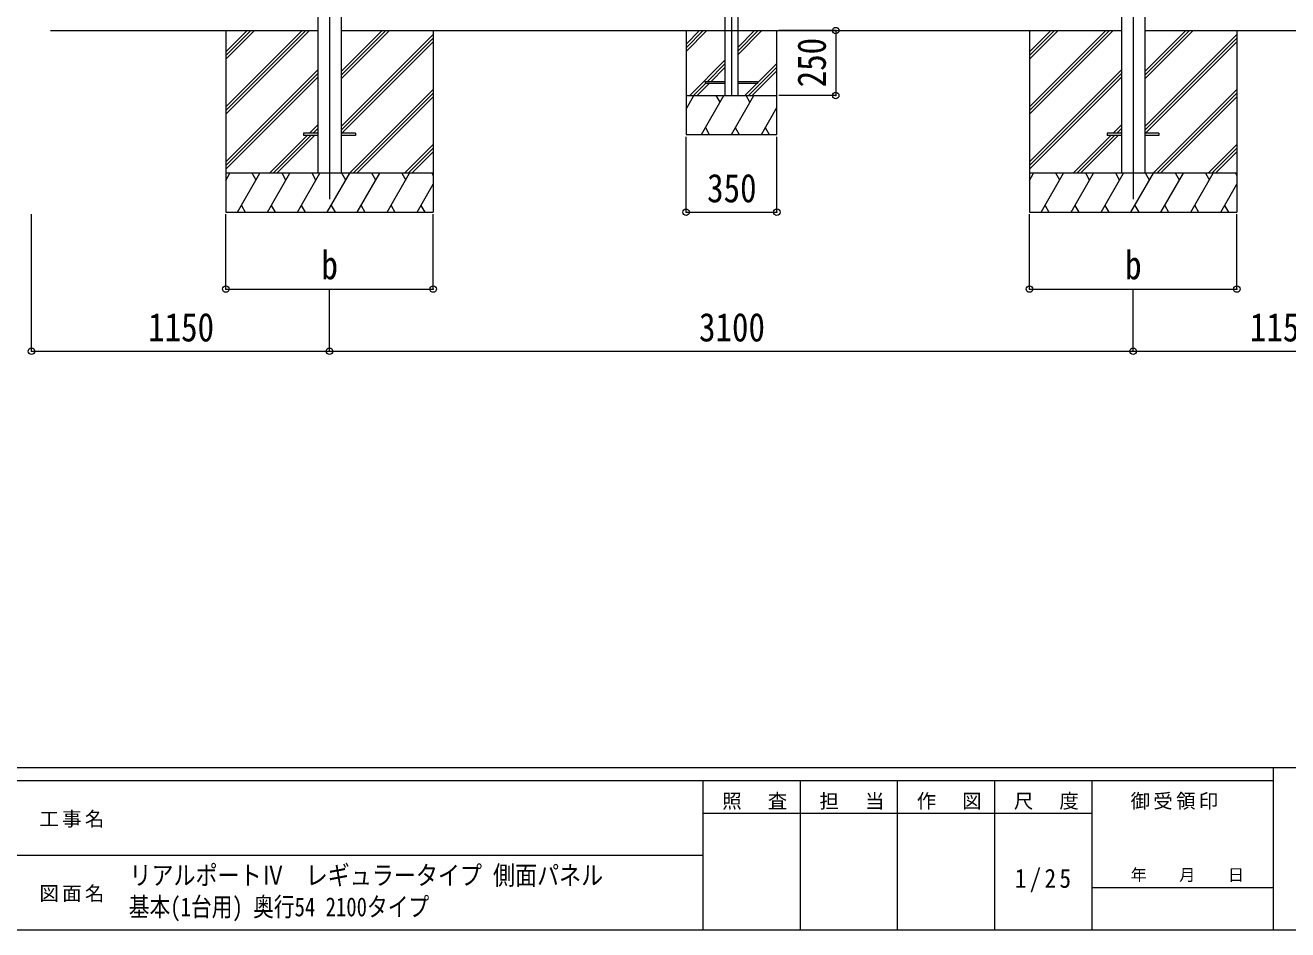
# Model space of a CAD drawing. Units: millimetres at full size, sheet at 1:25. Extents: x -6988 to 7066, y -4877 to 4823.
# Drawn here: x -324 to 4546, y -4877 to -1390 of the extents above; entities that cross this region are included whole.
import ezdxf
from ezdxf.enums import TextEntityAlignment as Align

# ---------------------------------------------------------------- set-up
doc = ezdxf.new("R2010")
doc.units = ezdxf.units.MM
doc.header["$LTSCALE"] = 25
doc.header["$PDMODE"] = 32
doc.header["$PDSIZE"] = 25
for name, color, linetype, lineweight in [('0-0_0', 7, 'Continuous', 9), ('0-1_本体', 4, 'Continuous', 9), ('0-2_部品', 7, 'Continuous', 9), ('0-8_PARTS2', 2, 'Continuous', 9), ('0-A_寸法', 6, 'Continuous', 9), ('1-0_FRAME', 7, 'Continuous', 9), ('1-1_GLASS', 4, 'Continuous', 9), ('1-2_GLASS_SEAL', 7, 'Continuous', 9), ('1-8', 2, 'Continuous', 9), ('1-A', 6, 'Continuous', 9), ('F-0_240', 7, 'Continuous', 9)]:
    doc.layers.add(name, color=color, linetype=linetype, lineweight=lineweight)
doc.styles.add('ＭＳ ゴシック', font='')
doc.styles.get('ＭＳ ゴシック').set_extended_font_data('MS Gothic')

msp = doc.modelspace()

# ---------------------------------------------------------------- linework, layer by layer
at = {"layer": '0-0_0'}
for p, q in [((-225.87, -1410.56), (804.93, -1410.56)), ((450.13, -1410.56), (450.13, -2110.56)), ((450.13, -1704.74), (744.31, -1410.56)), ((450.13, -1718.88), (758.45, -1410.56)), ((450.13, -1733.02), (772.6, -1410.56)), ((450.13, -1520.89), (560.46, -1410.56)), ((450.13, -1506.75), (546.32, -1410.56)), ((450.13, -1492.61), (532.18, -1410.56)), ((895.33, -1596.19), (1080.96, -1410.56)), ((895.33, -1582.05), (1066.82, -1410.56)), ((895.33, -1567.91), (1052.68, -1410.56)), ((895.33, -1410.56), (3904.93, -1410.56)), ((1250.13, -1410.56), (1250.13, -2110.56)), ((3550.13, -1410.56), (3550.13, -2110.56)), ((3550.13, -1704.74), (3844.31, -1410.56)), ((3550.13, -1718.88), (3858.45, -1410.56)), ((3550.13, -1733.02), (3872.6, -1410.56)), ((3550.13, -1520.89), (3660.46, -1410.56)), ((3550.13, -1506.75), (3646.32, -1410.56)), ((3550.13, -1492.61), (3632.18, -1410.56)), ((3995.33, -1410.56), (5026.13, -1410.56)), ((3995.33, -1596.19), (4180.96, -1410.56)), ((3995.33, -1582.05), (4166.82, -1410.56)), ((3995.33, -1567.91), (4152.68, -1410.56)), ((4350.13, -1410.56), (4350.13, -2110.56)), ((895.33, -1780.04), (1250.13, -1425.24)), ((895.33, -1794.18), (1250.13, -1439.38)), ((897.59, -1806.06), (1250.13, -1453.53)), ((3995.33, -1780.04), (4350.13, -1425.24)), ((3995.33, -1794.18), (4350.13, -1439.38)), ((3997.59, -1806.06), (4350.13, -1453.53)), ((450.13, -1916.87), (804.93, -1562.07)), ((450.13, -1931.01), (804.93, -1576.21)), ((450.13, -1945.16), (804.93, -1590.36)), ((3550.13, -1916.87), (3904.93, -1562.07)), ((3550.13, -1931.01), (3904.93, -1576.21)), ((3550.13, -1945.16), (3904.93, -1590.36)), ((926.94, -1960.56), (1250.13, -1637.37)), ((941.08, -1960.56), (1250.13, -1651.51)), ((4026.94, -1960.56), (4350.13, -1637.37)), ((4041.08, -1960.56), (4350.13, -1651.51)), ((955.23, -1960.56), (1250.13, -1665.66)), ((4055.23, -1960.56), (4350.13, -1665.66)), ((773.07, -1806.06), (804.93, -1774.2)), ((787.22, -1806.06), (804.93, -1788.35)), ((3873.07, -1806.06), (3904.93, -1774.2)), ((3887.22, -1806.06), (3904.93, -1788.35)), ((618.57, -1960.56), (764.07, -1815.06)), ((632.72, -1960.56), (778.22, -1815.06)), ((646.86, -1960.56), (792.36, -1815.06)), ((801.36, -1806.06), (804.93, -1802.49)), ((1139.07, -1960.56), (1250.13, -1849.5)), ((3718.57, -1960.56), (3864.07, -1815.06)), ((3732.72, -1960.56), (3878.22, -1815.06)), ((3746.86, -1960.56), (3892.36, -1815.06)), ((3901.36, -1806.06), (3904.93, -1802.49)), ((4239.07, -1960.56), (4350.13, -1849.5)), ((1153.22, -1960.56), (1250.13, -1863.65)), ((1167.36, -1960.56), (1250.13, -1877.79)), ((4253.22, -1960.56), (4350.13, -1863.65)), ((4267.36, -1960.56), (4350.13, -1877.79)), ((1250.13, -1960.56), (450.13, -1960.56)), ((450.13, -1988.06), (466.01, -1960.56)), ((494.88, -2110.56), (581.48, -1960.56)), ((566.48, -1986.54), (551.48, -1960.56)), ((610.35, -2110.56), (696.95, -1960.56)), ((681.95, -1986.54), (666.95, -1960.56)), ((725.82, -2110.56), (812.42, -1960.56)), ((797.42, -1986.54), (782.42, -1960.56)), ((841.29, -2110.56), (927.89, -1960.56)), ((912.89, -1986.54), (897.89, -1960.56)), ((956.76, -2110.56), (1043.36, -1960.56)), ((1028.36, -1986.54), (1013.36, -1960.56)), ((1072.23, -2110.56), (1158.83, -1960.56)), ((1128.83, -1960.56), (1143.83, -1986.54)), ((1244.3, -1960.56), (1250.13, -1970.66)), ((4350.13, -1960.56), (3550.13, -1960.56)), ((3550.13, -1988.06), (3566.01, -1960.56)), ((3594.88, -2110.56), (3681.48, -1960.56)), ((3666.48, -1986.54), (3651.48, -1960.56)), ((3710.35, -2110.56), (3796.95, -1960.56)), ((3781.95, -1986.54), (3766.95, -1960.56)), ((3825.82, -2110.56), (3912.42, -1960.56)), ((3897.42, -1986.54), (3882.42, -1960.56)), ((3941.29, -2110.56), (4027.89, -1960.56)), ((4012.89, -1986.54), (3997.89, -1960.56)), ((4056.76, -2110.56), (4143.36, -1960.56)), ((4128.36, -1986.54), (4113.36, -1960.56)), ((4172.23, -2110.56), (4258.83, -1960.56)), ((4228.83, -1960.56), (4243.83, -1986.54)), ((4344.3, -1960.56), (4350.13, -1970.66)), ((1187.7, -2110.56), (1250.13, -2002.42)), ((4287.7, -2110.56), (4350.13, -2002.42)), ((509.88, -2084.58), (524.87, -2110.56)), ((625.35, -2084.58), (640.35, -2110.56)), ((740.82, -2084.58), (755.82, -2110.56)), ((856.29, -2084.58), (871.29, -2110.56)), ((971.76, -2084.58), (986.76, -2110.56)), ((1087.23, -2084.58), (1102.23, -2110.56)), ((1202.7, -2084.58), (1217.7, -2110.56)), ((3609.88, -2084.58), (3624.87, -2110.56)), ((3725.35, -2084.58), (3740.35, -2110.56)), ((3840.82, -2084.58), (3855.82, -2110.56)), ((3956.29, -2084.58), (3971.29, -2110.56)), ((4071.76, -2084.58), (4086.76, -2110.56)), ((4187.23, -2084.58), (4202.23, -2110.56)), ((4302.7, -2084.58), (4317.7, -2110.56)), ((450.13, -2110.56), (1250.13, -2110.56)), ((3550.13, -2110.56), (4350.13, -2110.56))]:
    msp.add_line(p, q, dxfattribs=at)
at = {"layer": '0-1_本体'}
for p, q in [((804.93, 1215.82), (804.93, -1960.56)), ((895.33, 1215.82), (895.33, -1960.56)), ((3904.93, 1215.82), (3904.93, -1960.56)), ((3995.33, 1215.82), (3995.33, -1960.56))]:
    msp.add_line(p, q, dxfattribs=at)
at = {"layer": '0-2_部品', "color": 4}
for p, q in [((750.13, -1806.06), (750.13, -1815.06)), ((804.93, -1806.06), (750.13, -1806.06)), ((804.93, -1815.06), (750.13, -1815.06)), ((949.73, -1806.06), (894.93, -1806.06)), ((3849.73, -1806.06), (3849.73, -1815.06)), ((3904.53, -1806.06), (3849.73, -1806.06)), ((3904.53, -1815.06), (3849.73, -1815.06)), ((4049.33, -1806.06), (3994.53, -1806.06))]:
    msp.add_line(p, q, dxfattribs=at)
for points in [[(949.73, -1806.06), (949.73, -1815.06), (894.93, -1815.06)], [(4049.33, -1806.06), (4049.33, -1815.06), (3994.53, -1815.06)]]:
    msp.add_lwpolyline(points, dxfattribs=at)
at = {"layer": '0-8_PARTS2'}
for p, q in [((850.13, 1189.44), (850.13, -2060.56)), ((3950.13, 1189.44), (3950.13, -2060.56))]:
    msp.add_line(p, q, dxfattribs=at)
at = {"layer": '0-A_寸法'}
for p, q in [((-299.87, -2646.93), (-299.87, -2117.98)), ((450.13, -2406.95), (450.13, -2117.98)), ((1250.13, -2406.95), (1250.13, -2117.98)), ((3550.13, -2406.95), (3550.13, -2117.98)), ((4350.13, -2406.95), (4350.13, -2117.98)), ((450.13, -2406.95), (1250.13, -2406.95)), ((850.13, -2646.93), (850.13, -2406.95)), ((3550.13, -2406.95), (4350.13, -2406.95)), ((3950.13, -2646.93), (3950.13, -2406.95)), ((-299.87, -2646.93), (850.13, -2646.93)), ((850.13, -2646.93), (3950.13, -2646.93)), ((3950.13, -2646.93), (5100.13, -2646.93))]:
    msp.add_line(p, q, dxfattribs=at)
for p in [(450.13, -2406.95), (1250.13, -2406.95), (3550.13, -2406.95), (4350.13, -2406.95), (-299.87, -2646.93), (850.13, -2646.93), (3950.13, -2646.93)]:
    msp.add_point(p, dxfattribs=at)
at = {"layer": '1-0_FRAME'}
for p, q in [((2225.13, -1410.56), (2225.13, -1810.56)), ((2225.13, -1462.91), (2277.48, -1410.56)), ((2225.13, -1477.05), (2291.62, -1410.56)), ((2225.13, -1491.19), (2305.76, -1410.56)), ((2425.13, -1503.33), (2517.9, -1410.56)), ((2425.13, -1489.18), (2503.75, -1410.56)), ((2425.13, -1475.04), (2489.61, -1410.56)), ((2575.13, -1810.56), (2575.13, -1410.56)), ((2239.61, -1660.56), (2375.13, -1525.04)), ((2307.75, -1606.56), (2375.13, -1539.18)), ((2321.89, -1606.56), (2375.13, -1553.33)), ((2465.88, -1660.56), (2575.13, -1551.32)), ((2500.13, -1612.17), (2575.13, -1537.17)), ((2480.03, -1660.56), (2575.13, -1565.46)), ((2253.75, -1660.56), (2300.13, -1614.18)), ((2267.89, -1660.56), (2313.89, -1614.56)), ((2451.74, -1660.56), (2497.74, -1614.56)), ((2225.13, -1713.68), (2255.8, -1660.56)), ((2225.13, -1660.56), (2575.13, -1660.56)), ((2284.66, -1810.56), (2371.27, -1660.56)), ((2356.27, -1686.54), (2341.26, -1660.56)), ((2400.13, -1810.56), (2486.74, -1660.56)), ((2471.74, -1686.54), (2456.74, -1660.56)), ((2515.6, -1810.56), (2575.13, -1707.46)), ((2299.66, -1784.58), (2314.66, -1810.56)), ((2415.13, -1784.58), (2430.13, -1810.56)), ((2530.6, -1784.58), (2545.6, -1810.56)), ((2225.13, -1810.56), (2575.13, -1810.56))]:
    msp.add_line(p, q, dxfattribs=at)
at = {"layer": '1-1_GLASS'}
for p, q in [((2375.13, 1192.79), (2375.13, -1660.56)), ((2425.13, 1192.79), (2425.13, -1660.56))]:
    msp.add_line(p, q, dxfattribs=at)
at = {"layer": '1-2_GLASS_SEAL', "color": 4}
for p, q in [((2425.13, -1606.56), (2500.13, -1606.56)), ((2375.13, -1614.56), (2300.13, -1614.56))]:
    msp.add_line(p, q, dxfattribs=at)
for points in [[(2300.13, -1614.56), (2300.13, -1606.56), (2375.13, -1606.56)], [(2500.13, -1606.56), (2500.13, -1614.56), (2425.13, -1614.56)]]:
    msp.add_lwpolyline(points, dxfattribs=at)
at = {"layer": '1-8'}
msp.add_line((2400.13, 1208.57), (2400.13, -1660.56), dxfattribs=at)
at = {"layer": '1-A'}
for p, q in [((2802.4, -1410.56), (2582.9, -1410.56)), ((2802.4, -1410.56), (2802.4, -1660.56)), ((2802.4, -1660.56), (2582.9, -1660.56)), ((2225.13, -2110.56), (2225.13, -1820.39)), ((2575.13, -2110.56), (2575.13, -1820.39)), ((2225.13, -2110.56), (2575.13, -2110.56))]:
    msp.add_line(p, q, dxfattribs=at)
for p in [(2802.4, -1410.56), (2802.4, -1660.56), (2225.13, -2110.56), (2575.13, -2110.56)]:
    msp.add_point(p, dxfattribs=at)
at = {"layer": 'F-0_240', "color": 5}
for p, q in [((-6987.88, -4252.21), (6712.12, -4252.21)), ((4489.82, -4252.21), (4489.82, -4877.21)), ((-6987.88, -4302.21), (4489.82, -4302.21)), ((2289.82, -4302.21), (2289.82, -4877.21)), ((2664.82, -4302.21), (2664.82, -4877.21)), ((3039.82, -4302.21), (3039.82, -4877.21)), ((3414.82, -4302.21), (3414.82, -4877.21)), ((3789.82, -4302.21), (3789.82, -4877.21)), ((2289.82, -4427.21), (3789.82, -4427.21)), ((-2835.18, -4589.71), (2289.82, -4589.71)), ((3789.82, -4714.71), (4489.82, -4714.71)), ((-6987.88, -4877.21), (6712.12, -4877.21))]:
    msp.add_line(p, q, dxfattribs=at)

# ---------------------------------------------------------------- texts
at = {"layer": '0-A_寸法', "color": 7, "style": 'ＭＳ ゴシック', "width": 0.85}
for s, p in [('b', (818.88, -2401.95)), ('b', (3918.88, -2401.95)), ('1150', (150.13, -2641.93)), ('3100', (2275.13, -2641.93)), ('1150', (4400.13, -2641.93))]:
    msp.add_text(s, height=110, dxfattribs=at).set_placement(p, align=Align.BOTTOM_LEFT)
at = {"layer": '1-A', "color": 7, "style": 'ＭＳ ゴシック', "width": 0.85}
msp.add_text('250', height=110, rotation=90, dxfattribs=at).set_placement((2797.4, -1629.31), align=Align.BOTTOM_LEFT)
msp.add_text('350', height=110, dxfattribs=at).set_placement((2306.38, -2105.56), align=Align.BOTTOM_LEFT)
at = {"layer": 'F-0_240', "style": 'ＭＳ ゴシック'}
for s, width, p in [('リアルポートⅣ\u3000レギュラータイプ 側面パネル', 0.85, (78.1, -4725.87)), ('基本(1台用) 奥行54 2100タイプ', 0.8, (75.55, -4847.54))]:
    msp.add_text(s, height=73.31, dxfattribs=dict(at, width=width)).set_placement(p, align=Align.BOTTOM_LEFT)
msp.add_text('年\u3000\u3000月\u3000\u3000日', height=45.82, dxfattribs=at).set_placement((3939.83, -4702.21), align=Align.BOTTOM_LEFT)
at = {"layer": 'F-0_240', "attachment_point": 7, "style": 'ＭＳ ゴシック'}
for s, insert, char_height in [('\\T1.17;照\u3000査', (2364.83, -4414.71), 54.99), ('\\T1.17;担\u3000当', (2739.83, -4414.71), 54.99), ('\\T1.17;作\u3000図', (3114.82, -4414.71), 54.99), ('\\T1.17;尺\u3000度', (3489.83, -4414.71), 54.99), ('\\T1.17;御受領印', (3939.82, -4414.71), 54.99), ('\\T1.17;工事名', (-269.26, -4483.46), 54.99), ('\\T1.28;\\W0.9;1/25', (3492.95, -4733.46), 73.31), ('\\T1.17;図面名', (-269.26, -4770.96), 54.99)]:
    msp.add_mtext(s, dxfattribs=dict(at, insert=insert, char_height=char_height))

doc.saveas('drawing.dxf')
